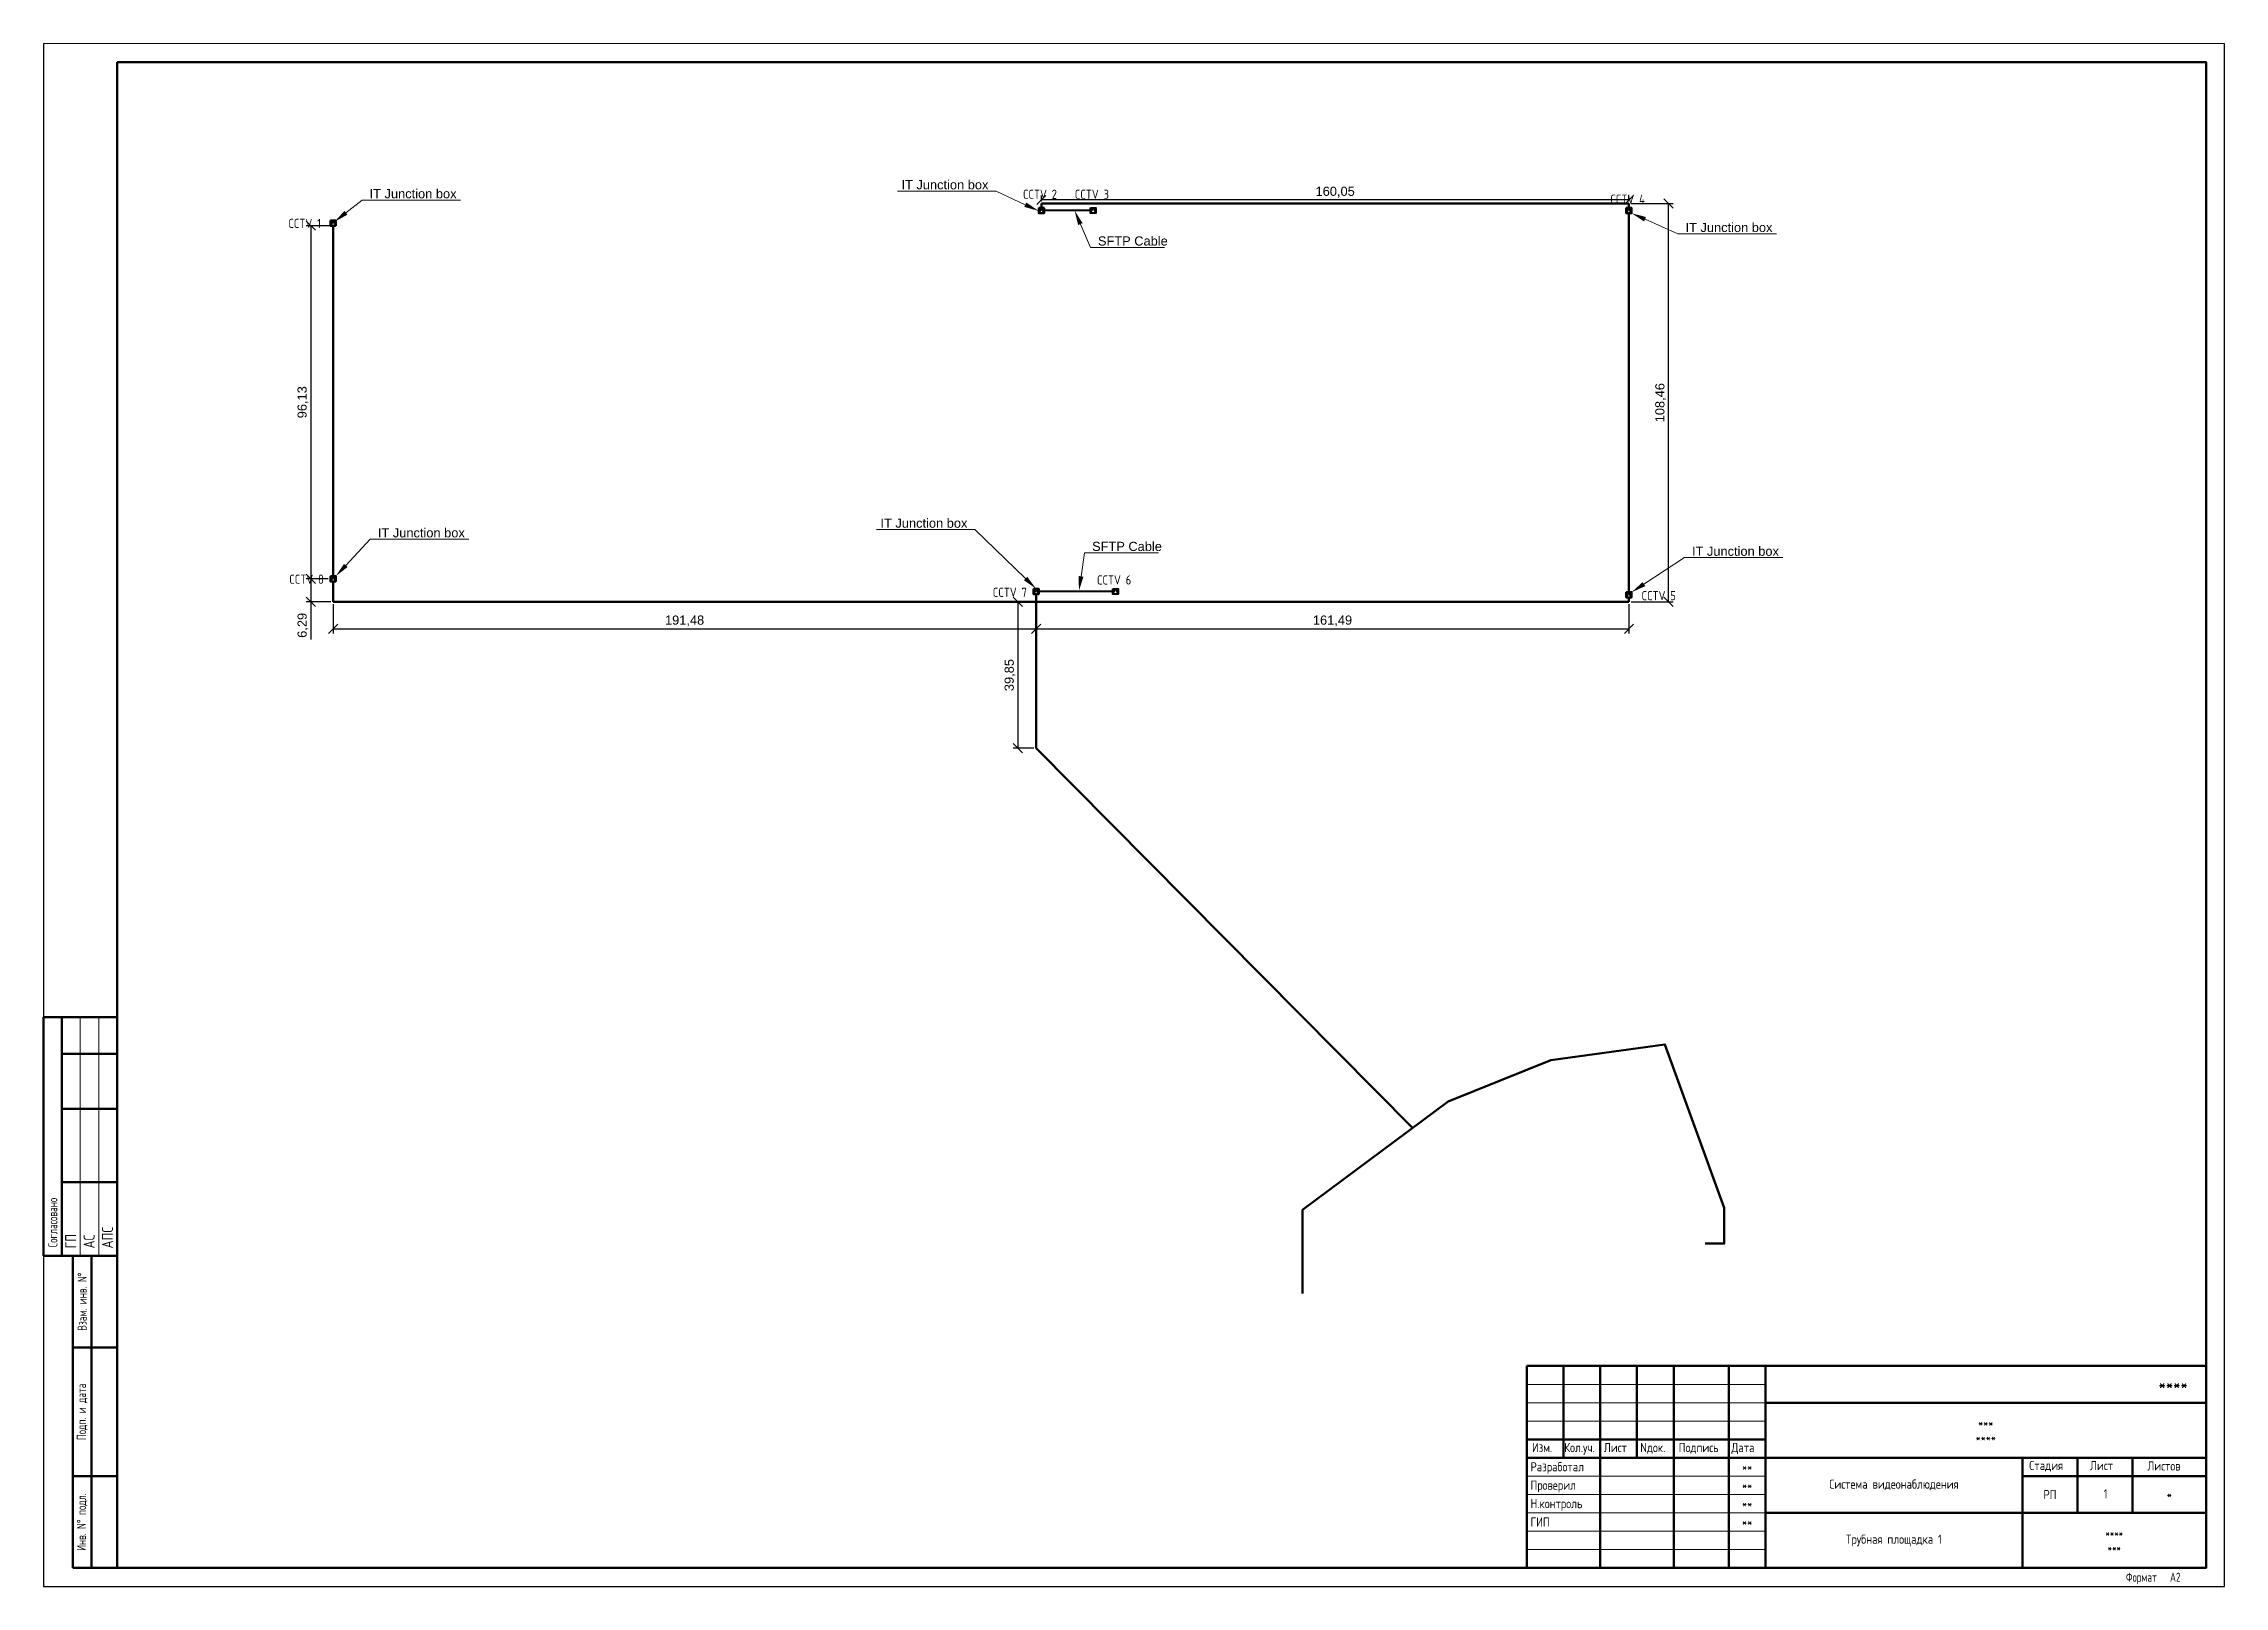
# Paper-space layout '3' of a CAD drawing. Header units: millimetres. Extents: x 0 to 594, y 0 to 420.
# The model-space entities are those that its viewports show. They can reach past a viewport. Long polylines and large blocks are cut down to what shows.
import ezdxf
from ezdxf import colors
from ezdxf.entities.mleader import LeaderData, LeaderLine
from ezdxf.enums import TextEntityAlignment as Align
from ezdxf.lldxf.tags import DXFTag
from ezdxf.math import Vec2, Vec3

# ---------------------------------------------------------------- set-up
doc = ezdxf.new("R2010")
doc.units = ezdxf.units.MM
doc.linetypes.add('CONTI', pattern=[0])
for name, color, linetype in [('Text', 7, 'CONTI'), ('Text-Standart(R)', 7, 'Continuous'), ('TX_TEXT', 7, 'Continuous')]:
    doc.layers.add(name, color=color, linetype=linetype)
for name, color, linetype, lineweight in [('TX_RAMKA', 7, 'Continuous', 50), ('СВН_UTP', 6, 'Continuous', 40), ('СВН_ВОЛС', 10, 'fiber_optic', 50), ('Э_#Линии_ОСНОВНАЯ_050', 7, 'Continuous', 50), ('Э_#Линии_ТОНКАЯ_018', 7, 'Continuous', 18), ('Э_ТЕКСТ', 7, 'Continuous', 25)]:
    doc.layers.add(name, color=color, linetype=linetype, lineweight=lineweight)
doc.styles.add('RomanS', font='romans.shx')
doc.styles.add('simples.shx', font='simplex.shx', dxfattribs={"width": 0.8, "height": 2.5})
doc.styles.add('SIMPLEX', font='simplex.shx', dxfattribs={"width": 0.8})
doc.styles.add('simplex.shx', font='simplex.shx', dxfattribs={"width": 0.8})
doc.styles.get("Standard").update_dxf_attribs({"font": 'arial.ttf'})
doc.styles.add('ГОСТ 2.304', font='CS_Gost2304.shx')
doc.styles.add('Э_Romans', font='romans.shx', dxfattribs={"width": 0.7})
tags = doc.linetypes.add('fiber_optic', pattern='A,12.7,-5.08,["FIB OP",Standard,S=2.54,R=0,X=-3.54,Y=-1.27],-9.08', length=26.86).pattern_tags.tags
tags[6] = DXFTag(74, 10)
doc.dimstyles.new('Аннотативный', dxfattribs={"dimscale": 0, "dimtxt": 2.5, "dimasz": 2.5, "dimexe": 1.25, "dimexo": 0.625, "dimtad": 1, "dimtxsty": 'Standard', "dimblk": 'OBLIQUE', "dimcen": 2.5, "dimadec": 0, "dimazin": 0, "dimtfac": 1, "dimtmove": 0, "dimatfit": 3, "dimfxl": 1, "dimarcsym": 0})

# ---------------------------------------------------------------- blocks, each defined once
blk = doc.blocks.new('Э_Штамп_ГОСТ Р 21.1101-2013 Форма 3')
at = {"layer": 'TX_RAMKA'}
for p, q in [((-185, 55), (-185, 0)), ((0, 55), (-185, 55)), ((-175, 55), (-175, 30)), ((-175, 55), (-175, 30)), ((-165, 55), (-165, 0)), ((-155, 30), (-155, 55)), ((-145, 0), (-145, 55)), ((-145, 55), (-145, 0)), ((-130, 0), (-130, 55)), ((-130, 55), (-130, 0)), ((-120, 55), (-120, 0)), ((-120, 55), (-120, 0)), ((0, 55), (0, 0)), ((-120, 45), (0, 45)), ((-185, 35), (-120, 35)), ((-185, 30), (0, 30)), ((-50, 0), (-50, 30)), ((-35, 15), (-35, 30)), ((-20, 15), (-20, 30)), ((-50, 25), (0, 25)), ((-120, 15), (0, 15)), ((0, 0), (-185, 0))]:
    blk.add_line(p, q, dxfattribs=at)
at = {"layer": 'TX_RAMKA', "lineweight": 9}
for p, q in [((-185, 50), (-120, 50)), ((-185, 45), (-120, 45)), ((-185, 40), (-120, 40)), ((-185, 25), (-120, 25)), ((-185, 20), (-120, 20)), ((-185, 15), (-120, 15)), ((-185, 10), (-120, 10)), ((-185, 5), (-120, 5))]:
    blk.add_line(p, q, dxfattribs=at)
at = {"layer": 'Text', "color": 0, "style": 'simplex.shx', "width": 0.68}
blk.add_text('***', height=2.5, dxfattribs=at).set_placement((-25, 5.5), align=Align.MIDDLE)
at = {"layer": 'Text-Standart(R)', "style": 'simplex.shx', "width": 0.78}
for s, p in [('****', (-60, 35.5)), ('***', (-60, 39.5))]:
    blk.add_text(s, height=2.5, dxfattribs=at).set_placement(p, align=Align.MIDDLE)
at = {"layer": 'Text-Standart(R)', "insert": (-85, 22.63), "char_height": 2.5, "width": 70, "attachment_point": 5, "style": 'simplex.shx'}
blk.add_mtext('Система видеонаблюдения', dxfattribs=at)
at = {"layer": 'TX_RAMKA', "lineweight": -3, "style": 'RomanS', "width": 0.8}
for p in [(-125, 27.5), (-125, 22.5), (-125, 17.5), (-125, 12.5)]:
    blk.add_text('**', height=2.5, dxfattribs=at).set_placement(p, align=Align.MIDDLE)
at = {"layer": 'TX_TEXT', "style": 'SIMPLEX', "width": 0.8}
blk.add_text('****', height=3.5, dxfattribs=at).set_placement((-5, 50), align=Align.MIDDLE_RIGHT)
at = {"layer": 'TX_TEXT', "style": 'simplex.shx', "width": 0.8}
for s, p in [('Изм.', (-183.59, 31.54)), ('Кол.уч.', (-174.82, 31.54)), ('Лист', (-164.02, 31.54)), ('Nдок.', (-154.1, 31.54)), ('Подпись', (-143.62, 31.54)), ('Дата', (-129.26, 31.54)), ('Разработал', (-184, 26.3)), ('Проверил', (-184, 21.29)), ('Стадия', (-48.15, 26.66)), ('Лист', (-31.6, 26.63)), ('Листов', (-15.99, 26.54)), ('Н.контроль', (-184, 16.28)), ('ГИП', (-184, 11.28))]:
    blk.add_text(s, height=2.5, dxfattribs=at).set_placement(p)
at = {"layer": 'TX_TEXT', "style": 'simplex.shx'}
for s, width, p in [('РП', 0.8, (-42.5, 20)), ('*', 0.8, (-10, 20)), ('****', 0.68, (-25, 9.5))]:
    blk.add_text(s, height=2.5, dxfattribs=dict(at, width=width)).set_placement(p, align=Align.MIDDLE)
blk = doc.blocks.new('Э_Штамп_ГОСТ Р 21.1101-2013 Штамп боковой')
at = {"layer": 'Э_#Линии_ОСНОВНАЯ_050'}
for p, q in [((-12, 85), (0, 85)), ((-12, 85), (-12, 0)), ((-7, 85), (-7, 0)), ((0, 85), (0, 0)), ((-12, 60), (0, 60)), ((-12, 25), (0, 25)), ((-12, 0), (0, 0))]:
    blk.add_line(p, q, dxfattribs=at)
at = {"layer": 'Э_ТЕКСТ', "char_height": 2.5, "attachment_point": 5, "rotation": 90, "style": 'Э_Romans'}
for s, insert, width in [('Взам. инв. N%%D', (-9.5, 72.5), 25), ('Подп. и дата', (-9.5, 42.5), 35), ('Инв. N%%D подл.', (-9.5, 12.5), 25)]:
    blk.add_mtext(s, dxfattribs=dict(at, insert=insert, width=width))
blk = doc.blocks.new('Э_Штамп_ГОСТ Р 21.1101-2013 Штамп согласовано')
at = {"layer": 'Э_#Линии_ОСНОВНАЯ_050'}
for p, q in [((-20, 65), (0, 65)), ((-20, 65), (-20, 0)), ((-15, 65), (-15, 0)), ((0, 65), (0, 0)), ((-15, 55), (0, 55)), ((-15, 40), (0, 40)), ((-15, 20), (0, 20)), ((-20, 0), (0, 0))]:
    blk.add_line(p, q, dxfattribs=at)
at = {"layer": 'Э_#Линии_ТОНКАЯ_018'}
for p, q in [((-10, 65), (-10, 0)), ((-5, 65), (-5, 0))]:
    blk.add_line(p, q, dxfattribs=at)
at = {"layer": 'Э_ТЕКСТ', "insert": (-17.5, 0), "char_height": 2.5, "width": 65, "attachment_point": 4, "rotation": 90, "style": 'Э_Romans'}
blk.add_mtext('  Согласовано', dxfattribs=at)
blk = doc.blocks.new('*U13')
at = {"layer": 'Э_#Линии_ОСНОВНАЯ_050', "lineweight": 50}
blk.add_lwpolyline([(-574, 415), (-574, 5), (-5, 5), (-5, 415)], close=True, dxfattribs=at)
at = {"layer": 'Э_#Линии_ТОНКАЯ_018', "lineweight": 25}
blk.add_lwpolyline([(-594, 420), (-594, 0), (0, 0), (0, 420)], close=True, dxfattribs=at)
for name, p in [('Э_Штамп_ГОСТ Р 21.1101-2013 Штамп согласовано', (-574, 90)), ('Э_Штамп_ГОСТ Р 21.1101-2013 Штамп боковой', (-574, 5))]:
    blk.add_blockref(name, p)
at = {"linetype": 'Continuous', "lineweight": 25, "style": 'ГОСТ 2.304'}
for s, p in [('ГП', (-585.12, 92)), ('АС', (-580.12, 92)), ('АПС', (-575.12, 92))]:
    blk.add_text(s, height=3, rotation=90, dxfattribs=at).set_placement(p)
at = {"style": 'Э_Romans', "width": 0.7}
blk.add_text('Формат ', height=2.5, dxfattribs=at).set_placement((-26.82, 2.5), align=Align.MIDDLE_LEFT)
blk.add_attdef('ФОРМАТ', text='', height=2.5, dxfattribs=at).set_placement((-14.82, 2.5), align=Align.MIDDLE_LEFT)
blk = doc.blocks.new('A$Cde4dd363')
h = blk.add_hatch(color=0)
h.dxf.hatch_style = 1
h.paths.add_polyline_path([(0, 0), (0.73, 1.45), (0, 1.45)])
h.paths.add_polyline_path([(1.45, 1.45), (0.73, 1.45), (1.45, 0)])
at = {"color": 0}
for p, q in [((0, 0), (0.73, 1.45)), ((0.73, 1.45), (1.45, 0))]:
    blk.add_line(p, q, dxfattribs=at)
blk.add_lwpolyline([(0, 1.45), (1.45, 1.45), (1.45, 0), (0, 0)], close=True, dxfattribs=at)
blk = doc.blocks.new('_Oblique')
at = {"color": 0, "linetype": 'ByBlock', "lineweight": -2}
blk.add_line((-0.5, -0.5), (0.5, 0.5), dxfattribs=at)
blk = doc.blocks.new('*D2739')
at = {"color": 0, "lineweight": -2, "transparency": 16777216}
for p, q in [((19197.15, -200.23), (19190.45, -200.23)), ((19191.7, -200.23), (19191.7, -296.36)), ((19196.43, -296.36), (19190.45, -296.36))]:
    blk.add_line(p, q, dxfattribs=at)
at = {"color": 0, "lineweight": -2, "transparency": 16777216, "xscale": 2.5, "yscale": 2.5, "zscale": 2.5}
for p, rotation in [((19191.7, -200.23), 90), ((19191.7, -296.36), 270)]:
    blk.add_blockref('_Oblique', p, dxfattribs=dict(at, rotation=rotation))
at = {"color": 0, "transparency": 16777216, "insert": (19189.57, -248.29), "char_height": 2.5, "attachment_point": 5, "rotation": 90}
blk.add_mtext('96,13', dxfattribs=at)
blk = doc.blocks.new('*D2740')
at = {"color": 0, "lineweight": -2, "transparency": 16777216}
for p, q in [((19196.43, -296.36), (19190.45, -296.36)), ((19191.7, -296.36), (19191.7, -302.65)), ((19197.15, -302.65), (19190.45, -302.65)), ((19191.7, -302.65), (19191.7, -312.91))]:
    blk.add_line(p, q, dxfattribs=at)
at = {"color": 0, "lineweight": -2, "transparency": 16777216, "xscale": 2.5, "yscale": 2.5, "zscale": 2.5}
for p, rotation in [((19191.7, -296.36), 90), ((19191.7, -302.65), 270)]:
    blk.add_blockref('_Oblique', p, dxfattribs=dict(at, rotation=rotation))
at = {"color": 0, "transparency": 16777216, "insert": (19189.57, -309.03), "char_height": 2.5, "attachment_point": 5, "rotation": 90}
blk.add_mtext('6,29', dxfattribs=at)
blk = doc.blocks.new('*D2741')
at = {"color": 0, "lineweight": -2, "transparency": 16777216}
for p, q in [((19197.78, -303.27), (19197.78, -311.21)), ((19389.26, -303.27), (19389.26, -311.21)), ((19197.78, -309.96), (19389.26, -309.96))]:
    blk.add_line(p, q, dxfattribs=at)
at = {"color": 0, "lineweight": -2, "transparency": 16777216, "xscale": 2.5, "yscale": 2.5, "zscale": 2.5, "rotation": 180}
blk.add_blockref('_Oblique', (19197.78, -309.96), dxfattribs=at)
at = {"color": 0, "lineweight": -2, "transparency": 16777216, "xscale": 2.5, "yscale": 2.5, "zscale": 2.5}
blk.add_blockref('_Oblique', (19389.26, -309.96), dxfattribs=at)
at = {"color": 0, "transparency": 16777216, "insert": (19293.52, -307.83), "char_height": 2.5, "attachment_point": 5}
blk.add_mtext('191,48', dxfattribs=at)
blk = doc.blocks.new('*D2742')
at = {"color": 0, "lineweight": -2, "transparency": 16777216}
for p, q in [((19389.26, -303.27), (19389.26, -311.21)), ((19550.75, -303.27), (19550.75, -311.21)), ((19389.26, -309.96), (19550.75, -309.96))]:
    blk.add_line(p, q, dxfattribs=at)
at = {"color": 0, "lineweight": -2, "transparency": 16777216, "xscale": 2.5, "yscale": 2.5, "zscale": 2.5, "rotation": 180}
blk.add_blockref('_Oblique', (19389.26, -309.96), dxfattribs=at)
at = {"color": 0, "lineweight": -2, "transparency": 16777216, "xscale": 2.5, "yscale": 2.5, "zscale": 2.5}
blk.add_blockref('_Oblique', (19550.75, -309.96), dxfattribs=at)
at = {"color": 0, "transparency": 16777216, "insert": (19470, -307.83), "char_height": 2.5, "attachment_point": 5}
blk.add_mtext('161,49', dxfattribs=at)
blk = doc.blocks.new('*D2743')
at = {"color": 0, "lineweight": -2, "transparency": 16777216}
for p, q in [((19551.37, -194.18), (19562.77, -194.18)), ((19561.52, -302.65), (19561.52, -194.18)), ((19551.37, -302.65), (19562.77, -302.65))]:
    blk.add_line(p, q, dxfattribs=at)
at = {"color": 0, "lineweight": -2, "transparency": 16777216, "xscale": 2.5, "yscale": 2.5, "zscale": 2.5}
for p, rotation in [((19561.52, -194.18), 90), ((19561.52, -302.65), 270)]:
    blk.add_blockref('_Oblique', p, dxfattribs=dict(at, rotation=rotation))
at = {"color": 0, "transparency": 16777216, "insert": (19559.39, -248.41), "char_height": 2.5, "attachment_point": 5, "rotation": 90}
blk.add_mtext('108,46', dxfattribs=at)
blk = doc.blocks.new('*D2744')
at = {"color": 0, "lineweight": -2, "transparency": 16777216}
for p, q in [((19390.7, -193.56), (19390.7, -191.97)), ((19550.75, -193.22), (19390.7, -193.22)), ((19550.75, -193.56), (19550.75, -191.97))]:
    blk.add_line(p, q, dxfattribs=at)
at = {"color": 0, "lineweight": -2, "transparency": 16777216, "xscale": 2.5, "yscale": 2.5, "zscale": 2.5, "rotation": 180}
blk.add_blockref('_Oblique', (19390.7, -193.22), dxfattribs=at)
at = {"color": 0, "lineweight": -2, "transparency": 16777216, "xscale": 2.5, "yscale": 2.5, "zscale": 2.5}
blk.add_blockref('_Oblique', (19550.75, -193.22), dxfattribs=at)
at = {"color": 0, "transparency": 16777216, "insert": (19470.72, -191.09), "char_height": 2.5, "attachment_point": 5}
blk.add_mtext('160,05', dxfattribs=at)
blk = doc.blocks.new('*D2746')
at = {"color": 0, "lineweight": -2, "transparency": 16777216}
for p, q in [((19388.63, -302.65), (19383.04, -302.65)), ((19384.29, -302.65), (19384.29, -342.49)), ((19388.63, -342.49), (19383.04, -342.49))]:
    blk.add_line(p, q, dxfattribs=at)
at = {"color": 0, "lineweight": -2, "transparency": 16777216, "xscale": 2.5, "yscale": 2.5, "zscale": 2.5}
for p, rotation in [((19384.29, -302.65), 90), ((19384.29, -342.49), 270)]:
    blk.add_blockref('_Oblique', p, dxfattribs=dict(at, rotation=rotation))
at = {"color": 0, "transparency": 16777216, "insert": (19382.16, -322.57), "char_height": 2.5, "attachment_point": 5, "rotation": 90}
blk.add_mtext('39,85', dxfattribs=at)

msp = doc.modelspace()

# ---------------------------------------------------------------- linework, layer by layer
at = {"layer": 'СВН_UTP'}
for p, q in [((19404.116, -196.112, -78.207), (19391.421, -196.112, -78.207)), ((19410.166, -299.782, -78.207), (19389.983, -299.782, -78.207))]:
    msp.add_line(p, q, dxfattribs=at)
at = {"layer": 'СВН_ВОЛС'}
for p, q in [((19390.696, -195.387, -78.207), (19390.696, -194.183, -78.207)), ((19390.696, -194.183, -78.207), (19550.749, -194.183, -78.207)), ((19550.749, -194.183, -78.207), (19550.749, -195.387, -78.207)), ((19197.778, -200.231, -78.207), (19197.778, -295.633, -78.207)), ((19550.749, -299.993, -78.207), (19550.749, -196.837, -78.207)), ((19197.778, -297.083, -78.207), (19197.778, -302.647, -78.207)), ((19197.778, -302.647, -78.207), (19550.749, -302.647, -78.207)), ((19389.258, -300.507, -78.207), (19389.258, -302.647, -78.207)), ((19389.258, -342.495, -1.228), (19389.258, -302.647, -1.228)), ((19550.749, -302.647, -78.207), (19550.749, -301.444, -78.207)), ((19389.258, -342.495, -1.228), (19491.802, -445.857, -78.207))]:
    msp.add_line(p, q, dxfattribs=at)
at = {"layer": 'СВН_ВОЛС', "linetype": 'fiber_optic', "elevation": -78.207}
msp.add_lwpolyline([(19461.837, -490.975), (19461.837, -468.153), (19501.475, -438.659), (19529.469, -427.411), (19560.553, -423.116), (19576.69, -467.603), (19576.69, -477.347), (19571.458, -477.305)], dxfattribs=at)

# ---------------------------------------------------------------- block references
msp.add_blockref('*U13', (19712.927, -570.661)).add_auto_attribs({'ФОРМАТ': 'А2'})
msp.add_blockref('Э_Штамп_ГОСТ Р 21.1101-2013 Форма 3', (19707.927, -565.661))
at = {"layer": 'СВН_UTP'}
for p in [(19404.116, -196.837, -78.207), (19410.166, -300.507, -78.207)]:
    msp.add_blockref('A$Cde4dd363', p, dxfattribs=at)
at = {"layer": 'СВН_ВОЛС'}
for p in [(19389.97, -196.837, -78.207), (19550.024, -196.837, -78.207), (19197.053, -200.231, -78.207), (19197.053, -297.083, -78.207), (19388.532, -300.507, -78.207), (19550.024, -301.444, -78.207)]:
    msp.add_blockref('A$Cde4dd363', p, dxfattribs=at)

# ---------------------------------------------------------------- texts
at = {"layer": 'TX_RAMKA', "lineweight": -3, "style": 'RomanS', "width": 0.8}
msp.add_text('Трубная площадка 1', height=2.5, dxfattribs=at).set_placement((19622.927, -557.816), align=Align.MIDDLE_CENTER)
at = {"layer": 'TX_TEXT', "style": 'simples.shx', "width": 0.8}
msp.add_text('1', height=2.5, dxfattribs=at).set_placement((19680.031, -546.714, 21.366))
at = {"layer": 'СВН_UTP', "lineweight": 25, "style": 'RomanS', "width": 0.8}
for s, p in [('CCTV 2', (19390.317, -191.666, -78.207)), ('CCTV 3', (19404.462, -191.666, -78.207)), ('CCTV 4', (19550.37, -192.995, -78.207)), ('CCTV 1', (19190.034, -199.597, -156.665)), ('CCTV 8', (19190.542, -296.473, -78.207)), ('CCTV 6', (19410.513, -296.665, -78.207)), ('CCTV 7', (19382.114, -300.028, 0.152)), ('CCTV 5', (19558.846, -300.941, -78.207))]:
    msp.add_text(s, height=2.5, dxfattribs=at).set_placement(p, align=Align.MIDDLE_CENTER)

# ---------------------------------------------------------------- dimensions: what is measured, and where the dimension line sits
for base, p1, p2, picture, middle in [((19390.696, -193.218, -78.207), (19550.749, -194.183, -78.207), (19390.696, -194.183, -78.207), '*D2744', (19470.722, -191.09, -78.207)), ((19389.258, -309.96, -78.207), (19197.778, -302.647, -78.207), (19389.258, -302.647, -78.207), '*D2741', (19293.518, -307.833, -78.207)), ((19550.749, -309.96, -78.207), (19389.258, -302.647, -78.207), (19550.749, -302.647, -78.207), '*D2742', (19470.004, -307.833, -78.207))]:
    dim = msp.add_linear_dim(base=base, p1=p1, p2=p2, dimstyle='Аннотативный')
    dim.commit()
    dim.dimension.update_dxf_attribs({"geometry": picture, "text_midpoint": middle})
for base, p1, p2, picture, middle in [((19561.52, -194.183, -78.207), (19550.749, -302.647, -78.207), (19550.749, -194.183, -78.207), '*D2743', (19559.393, -248.415, -78.207)), ((19191.7, -296.358, -78.207), (19197.778, -200.231, -78.207), (19197.053, -296.358, -78.207), '*D2739', (19189.573, -248.295, -78.207)), ((19191.7, -302.647, -78.207), (19197.053, -296.358, -78.207), (19197.778, -302.647, -78.207), '*D2740', (19189.573, -309.028, -78.207))]:
    dim = msp.add_linear_dim(base=base, p1=p1, p2=p2, angle=90, dimstyle='Аннотативный')
    dim.commit()
    dim.dimension.update_dxf_attribs({"geometry": picture, "text_midpoint": middle})
dim = msp.add_aligned_dim(p1=(19389.258, -302.647, -1.228), p2=(19389.258, -342.495, -1.228), distance=-4.967, dimstyle='Аннотативный')
dim.commit()
dim.dimension.update_dxf_attribs({"geometry": '*D2746', "text_midpoint": (19382.164, -322.571)})

# ---------------------------------------------------------------- leaders
at = {"layer": 'СВН_UTP'}
ml = msp.add_multileader_mtext('Standard', dxfattribs=at)
ml.set_content('SFTP Cable', color=256)
ml.set_leader_properties(lineweight=5)
ml.build(insert=Vec2(0, 0))
ml.multileader.update_dxf_attribs({"text_left_attachment_type": 6, "text_right_attachment_type": 6})
ctx = ml.context
ctx.base_point, ctx.char_height, ctx.plane_origin = Vec3(19404.104, -206.135, -78.207), 2.5, Vec3(19436.887, -210.884, -78.207)
ctx.left_attachment, ctx.right_attachment = 6, 6
notes = []
notes.append((ctx, [(1, (1, 1, 0), (19404.034, -206.135, -78.207), (1, 0), 0.0702, [(0, [(19399.744, -196.112, -78.207)], 0, [])])]))
ctx.mtext.insert, ctx.mtext.flow_direction = Vec3(19406.104, -203.135, -78.207), 5
ml = msp.add_multileader_mtext('Standard', dxfattribs=at)
ml.set_content('SFTP Cable', color=256)
ml.set_leader_properties(lineweight=5)
ml.build(insert=Vec2(0, 0))
ml.multileader.update_dxf_attribs({"text_left_attachment_type": 6, "text_right_attachment_type": 6})
ctx = ml.context
ctx.base_point, ctx.char_height, ctx.plane_origin = Vec3(19402.514, -289.287, -78.207), 2.5, Vec3(19435.297, -294.035, -78.207)
ctx.left_attachment, ctx.right_attachment = 6, 6
notes.append((ctx, [(1, (1, 1, 0), (19402.443, -289.287, -78.207), (1, 0), 0.0702, [(0, [(19400.925, -299.652, -78.207)], 0, [])])]))
ctx.mtext.insert, ctx.mtext.flow_direction = Vec3(19404.514, -286.287, -78.207), 5
at = {"layer": 'СВН_ВОЛС', "linetype": 'fiber_optic'}
ml = msp.add_multileader_mtext('Standard', dxfattribs=at)
ml.set_content('IT Junction box', color=256)
ml.set_leader_properties(lineweight=5)
ml.build(insert=Vec2(0, 0))
ml.multileader.update_dxf_attribs({"text_left_attachment_type": 6, "text_right_attachment_type": 6})
ctx = ml.context
ctx.base_point, ctx.char_height, ctx.plane_origin = Vec3(19350.938, -190.821, -78.207), 2.5, Vec3(19389.941, -196.189, -78.207)
ctx.left_attachment, ctx.right_attachment, ctx.text_align_type = 6, 6, 2
notes.append((ctx, [(0, (1, 1, 0), (19378.341, -190.821, -78.207), (-1, 0), 0.0702, [(0, [(19389.941, -196.189, -78.207)], 0, [])])]))
ctx.mtext.insert, ctx.mtext.alignment, ctx.mtext.flow_direction = Vec3(19376.27, -187.821, -78.207), 3, 5
ml = msp.add_multileader_mtext('Standard', dxfattribs=at)
ml.set_content('IT Junction box', color=256)
ml.set_leader_properties(lineweight=5)
ml.build(insert=Vec2(0, 0))
ml.multileader.update_dxf_attribs({"text_left_attachment_type": 6, "text_right_attachment_type": 6})
ctx = ml.context
ctx.base_point, ctx.char_height, ctx.plane_origin = Vec3(19205.719, -193.265, -78.207), 2.5, Vec3(19198.136, -199.173, -78.207)
ctx.left_attachment, ctx.right_attachment = 6, 6
notes.append((ctx, [(1, (1, 1, 0), (19205.649, -193.265, -78.207), (1, 0), 0.0702, [(0, [(19198.136, -199.173, -78.207)], 0, [])])]))
ctx.mtext.insert, ctx.mtext.flow_direction = Vec3(19207.719, -190.265, -78.207), 5
ml = msp.add_multileader_mtext('Standard', dxfattribs=at)
ml.set_content('IT Junction box', color=256)
ml.set_leader_properties(lineweight=5)
ml.build(insert=Vec2(0, 0))
ml.multileader.update_dxf_attribs({"text_left_attachment_type": 6, "text_right_attachment_type": 6})
ctx = ml.context
ctx.base_point, ctx.char_height, ctx.plane_origin = Vec3(19564.15, -202.453, -78.207), 2.5, Vec3(19551.475, -196.837, -78.207)
ctx.left_attachment, ctx.right_attachment = 6, 6
notes.append((ctx, [(1, (1, 1, 0), (19564.08, -202.453, -78.207), (1, 0), 0.0702, [(0, [(19551.475, -196.837, -78.207)], 0, [])])]))
ctx.mtext.insert, ctx.mtext.flow_direction = Vec3(19566.15, -199.453, -78.207), 5
ml = msp.add_multileader_mtext('Standard', dxfattribs=at)
ml.set_content('IT Junction box', color=256)
ml.set_leader_properties(lineweight=5)
ml.build(insert=Vec2(0, 0))
ml.multileader.update_dxf_attribs({"text_left_attachment_type": 6, "text_right_attachment_type": 6})
ctx = ml.context
ctx.base_point, ctx.char_height, ctx.plane_origin = Vec3(19207.973, -285.586, -78.207), 2.5, Vec3(19198.504, -295.633, -78.207)
ctx.left_attachment, ctx.right_attachment = 6, 6
notes.append((ctx, [(1, (1, 1, 0), (19207.902, -285.586, -78.207), (1, 0), 0.0702, [(0, [(19198.504, -295.633, -78.207)], 0, [])])]))
ctx.mtext.insert, ctx.mtext.flow_direction = Vec3(19209.973, -282.586, -78.207), 5
ml = msp.add_multileader_mtext('Standard', dxfattribs=at)
ml.set_content('IT Junction box', color=256)
ml.set_leader_properties(lineweight=5)
ml.build(insert=Vec2(0, 0))
ml.multileader.update_dxf_attribs({"text_left_attachment_type": 6, "text_right_attachment_type": 6})
ctx = ml.context
ctx.base_point, ctx.char_height, ctx.plane_origin = Vec3(19345.213, -282.951, -78.207), 2.5, Vec3(19389.258, -299.057, -78.207)
ctx.left_attachment, ctx.right_attachment, ctx.text_align_type = 6, 6, 2
notes.append((ctx, [(0, (1, 1, 0), (19372.616, -282.951, -78.207), (-1, 0), 0.0702, [(0, [(19389.258, -299.057, -78.207)], 0, [])])]))
ctx.mtext.insert, ctx.mtext.alignment, ctx.mtext.flow_direction = Vec3(19370.546, -279.951, -78.207), 3, 5
ml = msp.add_multileader_mtext('Standard', dxfattribs=at)
ml.set_content('IT Junction box', color=256)
ml.set_leader_properties(lineweight=5)
ml.build(insert=Vec2(0, 0))
ml.multileader.update_dxf_attribs({"text_left_attachment_type": 6, "text_right_attachment_type": 6})
ctx = ml.context
ctx.base_point, ctx.char_height, ctx.plane_origin = Vec3(19565.917, -290.6, -78.207), 2.5, Vec3(19551.475, -299.993, -78.207)
ctx.left_attachment, ctx.right_attachment = 6, 6
notes.append((ctx, [(1, (1, 1, 0), (19565.846, -290.6, -78.207), (1, 0), 0.0702, [(0, [(19551.475, -299.993, -78.207)], 0, [])])]))
ctx.mtext.insert, ctx.mtext.flow_direction = Vec3(19567.917, -287.6, -78.207), 5
for ctx, leaders in notes:
    for number, flags, end, landing, length, lines in leaders:
        leader = LeaderData()
        leader.index, (leader.has_last_leader_line, leader.has_dogleg_vector, leader.attachment_direction) = number, flags
        leader.last_leader_point, leader.dogleg_vector, leader.dogleg_length = Vec3(end), Vec3(landing), length
        for number, points, colour, breaks in lines:
            line = LeaderLine()
            line.index, line.vertices, line.color, line.breaks = number, Vec3.list(points), colors.encode_raw_color(colour), breaks
            leader.lines.append(line)
        ctx.leaders.append(leader)

psp = doc.layouts.new('3')

# ---------------------------------------------------------------- viewports
at = {"layer": '0'}
psp.add_viewport(center=(297, 210), size=(594, 420), view_center_point=(19415.927, -360.661), view_height=420, dxfattribs=at)

doc.saveas('drawing.dxf')
